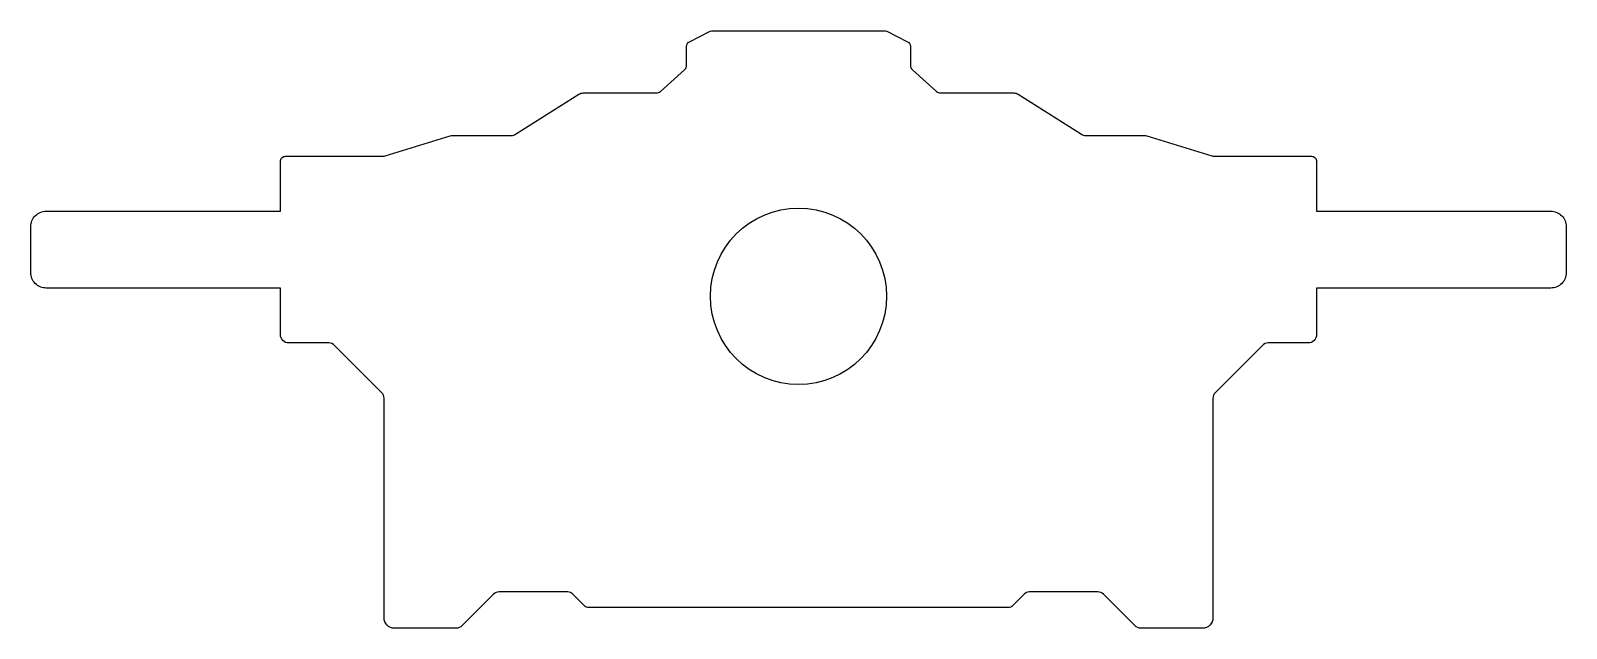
# Model space of a CAD drawing. Header units: millimetres. Extents: x -74 to 74, y -32 to 26.
import ezdxf

# ---------------------------------------------------------------- set-up
doc = ezdxf.new("R2010")
doc.units = ezdxf.units.MM
doc.layers.add('BOARD_OUTLINE', color=6, linetype='Continuous')

msp = doc.modelspace()

# ---------------------------------------------------------------- linework, layer by layer
at = {"layer": 'BOARD_OUTLINE'}
msp.add_lwpolyline([(0, 25.6), (8.28, 25.6, -0.116434), (8.51, 25.55), (10.52, 24.54, -0.284079), (10.8, 24.09), (10.8, 22.27, 0.214228), (11, 21.82), (13.33, 19.75, 0.183686), (13.73, 19.6), (20.77, 19.6, -0.14162), (21.2, 19.48), (27.3, 15.62, 0.14162), (27.73, 15.5), (33.38, 15.5, -0.074764), (33.61, 15.46), (39.89, 13.54, 0.074764), (40.12, 13.5), (49.5, 13.5, -0.414214), (50, 13), (50, 8.2), (72.6, 8.2, -0.414214), (74.1, 6.7), (74.1, 2.3, -0.414214), (72.6, 0.8), (50, 0.8), (50, -3.7, -0.414214), (49.2, -4.5), (45.33, -4.5, 0.198912), (44.77, -4.73), (40.23, -9.27, 0.198912), (40, -9.83), (40, -31, -0.414214), (39, -32), (33.04, -32, -0.198912), (32.48, -31.77), (29.44, -28.73, 0.198912), (28.88, -28.5), (22.25, -28.5, 0.198912), (21.82, -28.68), (20.68, -29.82, -0.198912), (20.25, -30), (0, -30), (-20.25, -30, -0.198912), (-20.68, -29.82), (-21.82, -28.68, 0.198912), (-22.25, -28.5), (-28.88, -28.5, 0.198912), (-29.44, -28.73), (-32.48, -31.77, -0.198912), (-33.04, -32), (-39, -32, -0.414214), (-40, -31), (-40, -9.83, 0.198912), (-40.23, -9.27), (-44.77, -4.73, 0.198912), (-45.33, -4.5), (-49.2, -4.5, -0.414214), (-50, -3.7), (-50, 0.8), (-72.6, 0.8, -0.414214), (-74.1, 2.3), (-74.1, 6.7, -0.414214), (-72.6, 8.2), (-50, 8.2), (-50, 13, -0.414214), (-49.5, 13.5), (-40.12, 13.5, 0.074764), (-39.89, 13.54), (-33.61, 15.46, -0.074764), (-33.38, 15.5), (-27.73, 15.5, 0.14162), (-27.3, 15.62), (-21.2, 19.48, -0.14162), (-20.77, 19.6), (-13.73, 19.6, 0.183686), (-13.33, 19.75), (-11, 21.82, 0.214228), (-10.8, 22.27), (-10.8, 24.09, -0.284079), (-10.52, 24.54), (-8.51, 25.55, -0.116434), (-8.28, 25.6)], format="xyb", close=True, dxfattribs=at)
msp.add_circle((0, 0), 8.5, dxfattribs=at)

doc.saveas('drawing.dxf')
